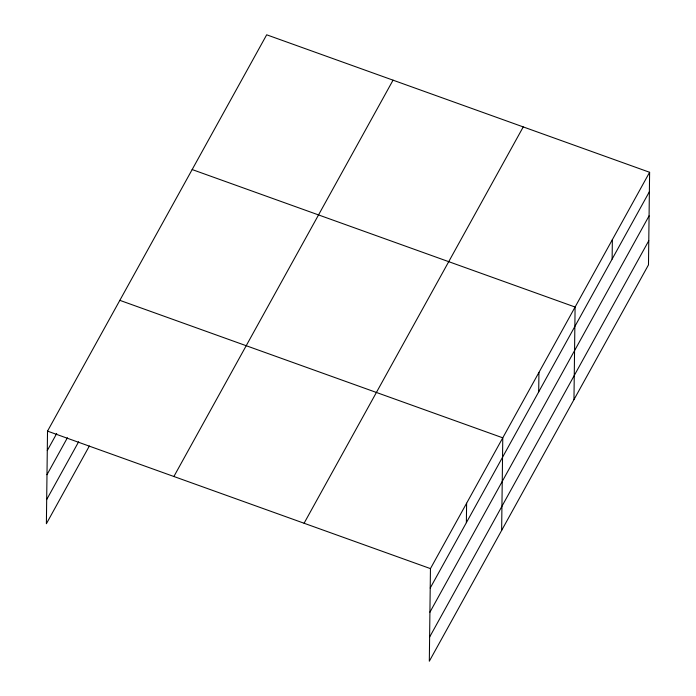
<?xml version="1.0" encoding="UTF-8"?>
<svg xmlns="http://www.w3.org/2000/svg" width="696" height="696" viewBox="0 0 696 696"><rect width="100%" height="100%" fill="white"/><g stroke="black" fill="none" stroke-linecap="round" stroke-linejoin="round"><path stroke-width="1.04" d="M649.612 172.286L430.45 568.615L429.319 661.2L648.481 264.871L649.612 172.286L266.681 34.8L47.519 431.129L46.388 523.714L89.358 445.997M466.372 522.661L466.607 503.225M501.642 530.413L502.773 437.827L119.843 300.341M538.695 391.874L538.939 372.43M573.965 399.617L575.096 307.04L192.166 169.554M612.123 259.095L612.358 239.659M47.276 450.573L56.715 433.512M46.98 474.707L67.425 437.749M46.675 499.58L78.648 441.769M173.887 476.499L393.049 80.171M304.082 523.244L523.244 126.916M430.206 588.059L649.377 191.722M429.919 612.193L649.081 215.864M429.615 637.066L648.776 240.729M47.519 431.129L430.45 568.615"/></g></svg>
